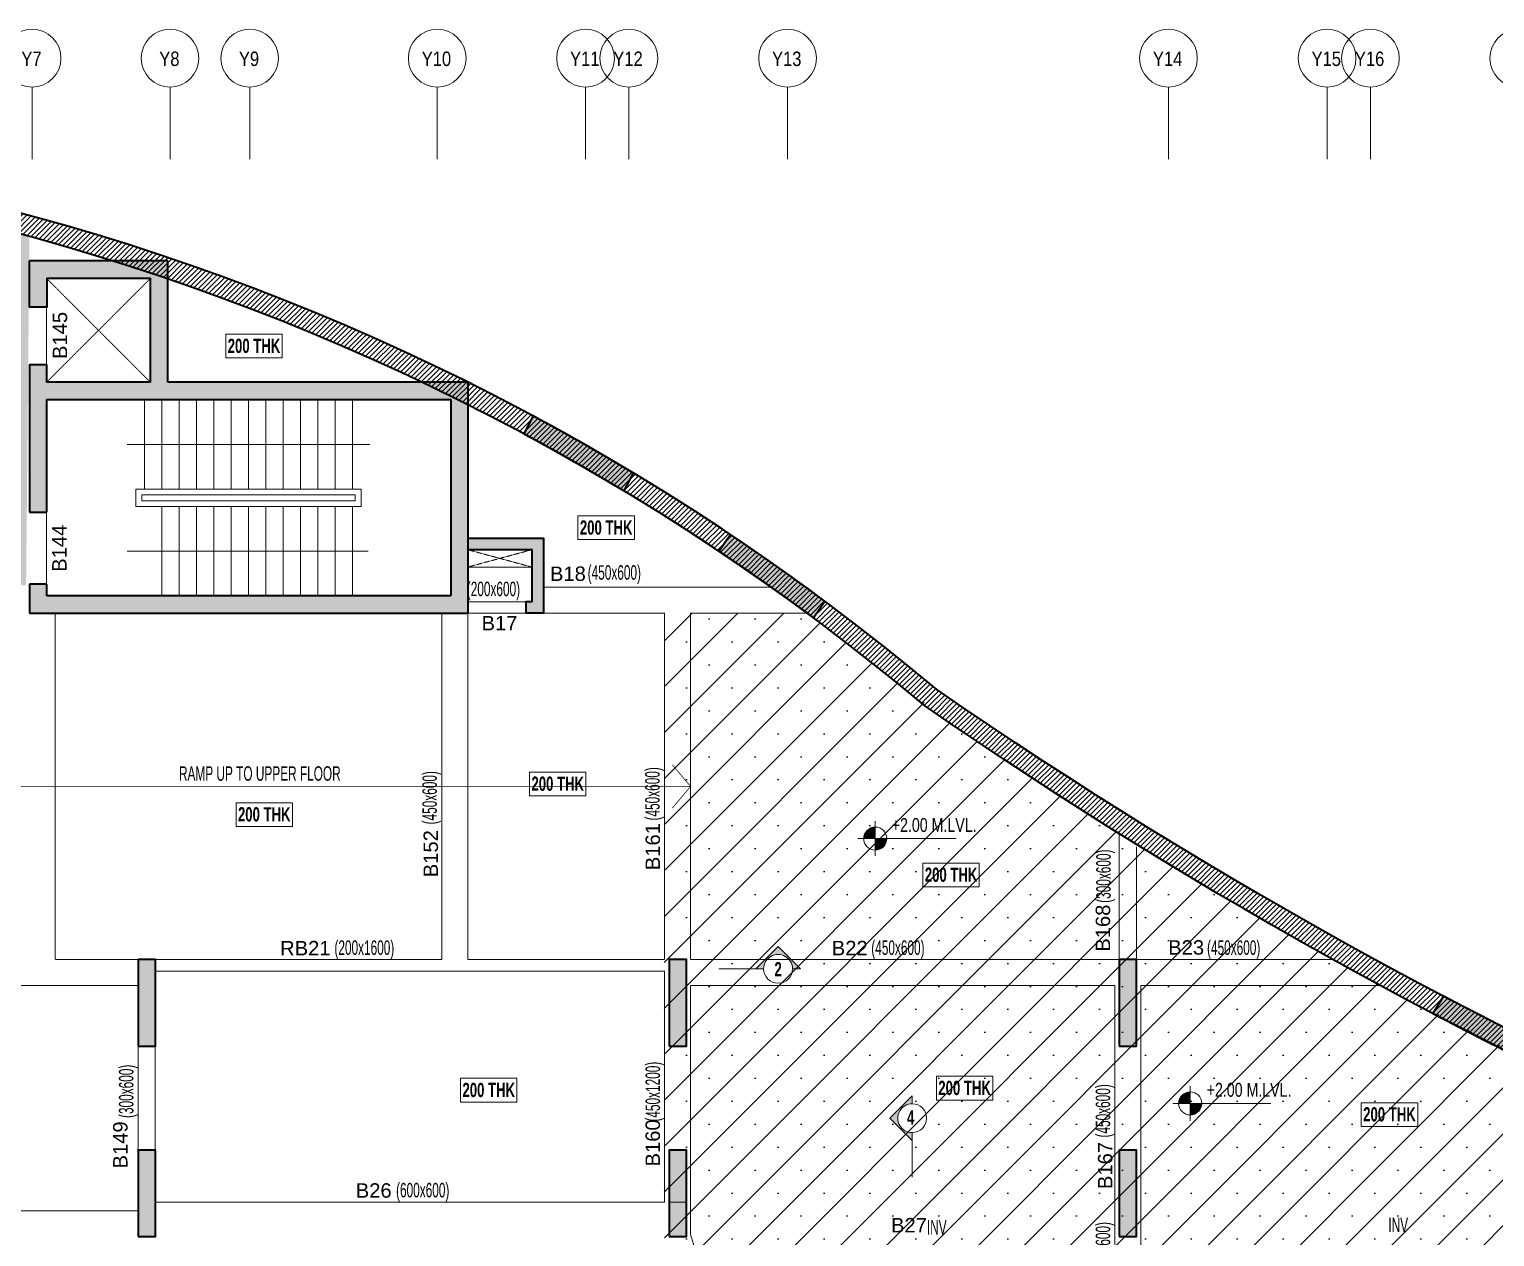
# Model space of a CAD drawing. Header units: millimetres. Extents: x -7 to 75728, y 24 to 63519.
# Drawn here: x 22064 to 47456, y 42606 to 63519 of the extents above; entities that cross this region are included whole.
import ezdxf
from ezdxf.enums import TextEntityAlignment as Align

# ---------------------------------------------------------------- set-up
doc = ezdxf.new("R2010")
doc.units = ezdxf.units.MM
doc.linetypes.add('Grid Line', pattern=[2222.5, 1270, -317.4999999999999, 317.4999999999999, -317.4999999999999])
doc.linetypes.add('HIDDEN', pattern=[0.375, 0.25, -0.125])
for name, color, linetype, lineweight in [('A-ANNO-DIMS', 8, 'Continuous', 15), ('A-DETL-MISC', 35, 'Continuous', 15), ('A-FLOR-IDEN', 11, 'Continuous', 9), ('A-GRIDS', 8, 'Continuous', 9), ('A-HIDD-ABVE', 8, 'HIDDEN', 20), ('G-____-____-DIMS', 7, 'Continuous', 9), ('G-ANNO-SYMB', 1, 'Continuous', 9), ('S-BEAM', 7, 'Continuous', 18), ('S-BEAM-IDEN', 2, 'Continuous', 9), ('S-COL HATCH', 9, 'Continuous', 0), ('S-COLS', 5, 'Continuous', 35), ('S-GRIDS', 8, 'Continuous', 9)]:
    doc.layers.add(name, color=color, linetype=linetype, lineweight=lineweight)
doc.layers.add('Beam Nos', color=7, linetype='Continuous')
doc.layers.add('HATCH', color=8, linetype='Continuous')
doc.styles.add('Arial Narrow', font='ARIALN.TTF', dxfattribs={"height": 399.9999999999996})
doc.styles.add('Dim.s & Anno.(Misc.)', font='ARIALN.TTF')
doc.styles.add('SC-BBS1', font='SansSerif')
doc.styles.add('Swis721 LtCn BT', font='swisscl.ttf', dxfattribs={"width": 0.9, "height": 233.3551617873649})
doc.styles.add('Swis721 LtCn BT_1', font='swisscl.ttf', dxfattribs={"height": 239.9999999999999})
doc.styles.add('Swis721 LtCn BT_B', font='', dxfattribs={"width": 0.9, "height": 246.9183359013865})
doc.styles.get('Swis721 LtCn BT_B').set_extended_font_data('Swis721 LtCn BT', bold=True)
doc.dimstyles.new('A-GFC-100', dxfattribs={"dimscale": 100, "dimtxt": 1.75, "dimasz": 1.5, "dimexe": 1.5, "dimexo": 0, "dimgap": 1, "dimtad": 1, "dimdsep": 46, "dimtxsty": 'Dim.s & Anno.(Misc.)', "dimblk": 'ARCHTICK', "dimcen": 0, "dimdle": 1.5, "dimclrd": 256, "dimclre": 8, "dimclrt": 6, "dimazin": 2, "dimtfac": 1, "dimtix": 1, "dimtmove": 2, "dimatfit": 3, "dimfxl": 1, "dimtolj": 1, "dimlwd": -1, "dimlwe": 9, "dimarcsym": 0})

# ---------------------------------------------------------------- blocks, each defined once
blk = doc.blocks.new('_ARCHTICK')
at = {"color": 0, "linetype": 'ByBlock', "const_width": 0.15}
blk.add_lwpolyline([(-0.5, -0.5), (0.5, 0.5)], dxfattribs=at)
blk = doc.blocks.new('Spot Elevations - M_Spot Elevation - Target Filled-23738-FIRST FLOOR  FRAMING PLAN _NTA_')
at = {"layer": 'G-____-____-DIMS'}
h = blk.add_hatch(color=256, dxfattribs=at)
edge = h.paths.add_edge_path(flags=0)
edge.add_line((1.6e-15, 0), (-1.999999999999998, 0))
edge.add_arc((-2.6e-15, 1.9e-15), 1.999999999999994, 90.00000000000023, 180.0000000000001, ccw=False)
edge.add_line((1.6e-15, 1.999999999999998), (1.6e-15, 0))
h = blk.add_hatch(color=256, dxfattribs=at)
edge = h.paths.add_edge_path(flags=0)
edge.add_line((1.6e-15, 0), (2.000000000000003, 0))
edge.add_arc((9e-15, -5.8e-15), 1.999999999999992, 269.9999999999993, 359.99999999999983, ccw=False)
edge.add_line((1.6e-15, -1.999999999999999), (1.6e-15, 0))
for p, q in [((1.9e-15, -2.999999999999999), (1.9e-15, 2.999999999999999)), ((-2.999999999999997, 0), (14, 0))]:
    blk.add_line(p, q, dxfattribs=at)
blk.add_circle((1.6e-15, 0), 2.000000000000001, dxfattribs=at)
blk = doc.blocks.new('Detail View - M_Section Head - Structural Type 1-785420-STILT FLOOR FRAMING PLAN')
at = {"layer": 'G-ANNO-SYMB'}
h = blk.add_hatch(color=9, dxfattribs=at)
edge = h.paths.add_edge_path(flags=0)
edge.add_line((-8.500000000000005, -4e-16), (-9.8556349186104, -4e-16))
edge.add_line((-9.8556349186104, 0), (-5.988771130054798, 3.866863788555649))
edge.add_line((-5.988771130054798, 3.866863788555649), (-2.121907341499162, -3.15e-14))
edge.add_line((-2.121907341499162, -3.21e-14), (-3.500000000000005, -3.77e-14))
edge.add_arc((-6.000000000000005, 1.5e-15), 2.499999999999998, 359.9999999999996, 540.0000000000001)
for p, q in [((-5.988771130054798, 3.866863788555649), (-9.8556349186104, -2.1e-15)), ((-5.988771130054798, 3.866863788555649), (-2.121907341499185, -8.5e-15)), ((-8.500000000000005, -4e-16), (-9.855634918610399, -4e-16)), ((-3.500000000000005, -8.8e-15), (-2.121907341499186, -8.8e-15))]:
    blk.add_line(p, q, dxfattribs=at)
at = {"layer": 'G-ANNO-SYMB', "color": 5}
for p, q in [((-5.988771130054798, 3.866863788555649), (-9.8556349186104, 0)), ((-2.121907341499162, -3.17e-14), (-5.988771130054798, 3.866863788555649)), ((-9.8556349186104, -4e-16), (-8.500000000000005, -4e-16)), ((-3.500000000000005, -3.77e-14), (4.242053689179703, -6e-15)), ((-3.500000000000005, -3.77e-14), (-2.121907341499162, -3.21e-14))]:
    blk.add_line(p, q, dxfattribs=at)
at = {"layer": 'G-ANNO-SYMB'}
blk.add_arc((-6.000000000000005, 1.7e-15), 2.500000000000002, 359.9999999999993, 179.9999999999996, dxfattribs=at)
at = {"layer": 'G-ANNO-SYMB', "color": 5}
for centre, radius, start, end in [((-6.000000000000005, 1.5e-15), 2.499999999999998, 359.9999999999996, 180.0000000000001), ((-6.000000000000005, 1.95e-14), 2.500000000000002, 180, 359.9999999999983)]:
    blk.add_arc(centre, radius, start, end, dxfattribs=at)
blk = doc.blocks.new('A$C89844c14')
at = {"layer": 'S-COL HATCH', "transparency": 33554687}
h = blk.add_hatch(dxfattribs=at)
h.set_pattern_fill('ANSI31', color=256, scale=500)
h.set_pattern_definition([(45, (-31243118.95039071, 21573255.04475099), (-44.19417382415922, 44.19417382415922), [])])
edge = h.paths.add_edge_path()
edge.add_line((-12641.36437787861, -10574.03004626185), (46763.39400777965, -10574.03004626185))
edge.add_line((46763.39400777965, -10574.03004626185), (50158.63604889065, -10423.83620051294))
edge.add_line((50158.63604889065, -10423.83620051294), (50158.63604889065, 18363.45195051283))
edge.add_arc((65986.83610693365, 101151.7779547721), 84287.8332837242, 235.3318360843077, 259.1763076908551, ccw=False)
edge.add_arc((-8442.753611341119, 269.379661232233), 41199.68046838963, 49.9961516128636, 101.0852321286915)
edge.add_line((-16364.17637338489, 40700.36693736166), (-15223.62516012043, 21151.17039509863))
edge.add_line((-15223.62516012043, 21151.17039509863), (-12641.36437787861, 21151.17039486021))
edge.add_line((-12641.36437787861, 21151.17039486021), (-12641.36437787861, -10574.03004626185))
edge = h.paths.add_edge_path(flags=16)
edge.add_line((-12291.36437835544, -10224.03004578501), (46755.65639505535, -10224.03004578501))
edge.add_line((46755.65639505535, -10224.03004578501), (49808.63604841381, -10088.97671297937))
edge.add_line((49808.63604841381, -10088.97671297937), (49808.63604841381, 18074.53277989477))
edge.add_arc((65986.83610427752, 101151.777949918), 84637.83327854906, 235.3207608542366, 258.9803174311657, ccw=False)
edge.add_arc((-8442.753610882908, 269.3796631880104), 40849.68046623029, 49.97334944151059, 100.6567920093794)
edge.add_line((-15996.90336217731, 40414.50658699125), (-14893.4499033913, 21501.17039509863))
edge.add_line((-14893.4499033913, 21501.17039509863), (-12291.36437835544, 21501.17039462179))
edge.add_line((-12291.36437835544, 21501.17039462179), (-12291.36437835544, -10224.03004578501))
h = blk.add_hatch(color=256, dxfattribs=at)
h.dxf.hatch_style = 1
h.paths.add_polyline_path([(9116.98672829941, 37152.32847986743), (4718.410191729665, 37152.32847986743), (4718.410191729665, 38940.81823940575, 0.0061394084809778), (3764.870239019394, 39252.32868109271), (2318.410443499685, 39252.32868109271), (2318.410355761647, 38452.32847986743), (2618.410192206502, 38452.32847986743), (2618.410192206502, 38952.32868109271), (4418.410191729665, 38952.32868109271), (4418.410191729665, 37152.32847986743), (2618.410192206502, 37152.32847986743), (2618.410192206502, 37452.32847986743), (2318.410271838307, 37452.32847986743), (2318.410166934133, 34902.32847986743), (2618.410191729665, 34902.32847986743), (2618.410191729665, 36852.32847986743), (9618.410192206504, 36852.32847986743), (9618.410192206504, 33452.32847962901), (2618.410191729665, 33452.32847962901), (2618.410191729665, 33652.32847986743), (2318.410192206502, 33652.32847986743), (2318.410192206502, 33152.32847962901), (9918.41019268334, 33152.32847962901), (9918.41019268334, 36759.98198723793, 0.005461092932289)])
h = blk.add_hatch(color=256, dxfattribs=at)
h.dxf.hatch_style = 1
h.paths.add_polyline_path([(4718.410191729665, 39252.32868109271), (3764.870239019394, 39252.32868109271, -0.0061394084809777), (4718.410191729665, 38940.81823940575)])
h = blk.add_hatch(color=256, dxfattribs=at)
h.dxf.hatch_style = 1
h.paths.add_polyline_path([(9916.488125164064, 37152.32847986743), (9116.98672829941, 37152.32847986743, -0.0054610929322891), (9918.41019268334, 36759.98198723793)])
h = blk.add_hatch(color=256, dxfattribs=at)
h.dxf.hatch_style = 1
h.paths.add_polyline_path([(11048.92116140947, 36566.86073822156), (10883.09765475243, 36258.63587787375, -0.0119099194119703), (12621.80857507884, 35269.11350852624), (12787.81885411963, 35577.68553232029, 0.011811406777988)])
h = blk.add_hatch(color=256, dxfattribs=at)
h.dxf.hatch_style = 1
h.paths.add_polyline_path([(11228.40951917693, 34451.18865903467), (9918.410194970667, 34451.16267657652), (9918.412713244557, 34251.15960171819), (11028.40955301747, 34251.18161733449), (11028.44738690555, 33351.16267636418), (10928.43067152798, 33351.18271977827), (10928.43461797759, 33152.32848249003), (11228.43530390039, 33151.15871177241), (11228.4095191732, 33351.16267636791)])
h = blk.add_hatch(color=256, dxfattribs=at)
h.dxf.hatch_style = 1
h.paths.add_polyline_path([(14465.38931171223, 34513.35306438059), (14270.55549418181, 34222.59580556676, -0.0119099194350363), (15905.50230845436, 33069.67815620452), (16100.55556829646, 33360.76290838793, 0.0118114067623344)])
h = blk.add_hatch(color=256, dxfattribs=at)
h.dxf.hatch_style = 1
h.paths.add_polyline_path([(4204.063150979578, 25652.33504745737), (4504.063152655959, 25652.33504838869), (4504.063148930669, 27152.33504838869), (4204.063146788627, 27152.33504745737)])
h = blk.add_hatch(color=256, dxfattribs=at)
h.dxf.hatch_style = 1
h.paths.add_polyline_path([(4204.063264600932, 25652.3350940235), (4504.063262552023, 25652.3350940235), (4504.063262552023, 27152.3350940235), (4204.063264600932, 27152.3350940235)])
h = blk.add_hatch(color=256, dxfattribs=at)
h.dxf.hatch_style = 1
h.paths.add_polyline_path([(13404.06315256283, 25652.33507237211), (13704.06315097958, 25652.33507307246), (13704.06314678862, 27152.33507307246), (13404.06314883753, 27152.33507237211)])
h = blk.add_hatch(color=256, dxfattribs=at)
h.dxf.hatch_style = 1
h.paths.add_polyline_path([(13404.06326432153, 25652.3350940235), (13704.06326413527, 25652.3350940235), (13704.06326413527, 27152.3350940235), (13404.06326432153, 27152.3350940235)])
h = blk.add_hatch(color=256, dxfattribs=at)
h.dxf.hatch_style = 1
h.paths.add_polyline_path([(21204.06315097958, 25652.33509332687), (21504.06315265596, 25652.3350940235), (21504.06314893067, 27152.3350940235), (21204.06314678863, 27152.33509332687)])
h = blk.add_hatch(color=256, dxfattribs=at)
h.dxf.hatch_style = 1
h.paths.add_polyline_path([(21204.06326460093, 25652.3350940235), (21504.06326255202, 25652.3350940235), (21504.06326255202, 27152.3350940235), (21204.06326460093, 27152.3350940235)])
h = blk.add_hatch(color=256, dxfattribs=at)
h.dxf.hatch_style = 1
h.paths.add_polyline_path([(28423.99673158675, 25307.0760040693), (28605.68384588138, 25607.67662080005, -0.0060300541328902), (26819.177078031, 26518.35735208914), (26637.80549352989, 26218.27875832841, 0.0060046413283246)])
h = blk.add_hatch(color=256, dxfattribs=at)
h.dxf.hatch_style = 1
h.paths.add_polyline_path([(4204.063160292804, 22352.34438299015), (4504.063158709556, 22352.34438392148), (4504.063155915588, 23852.34438392147), (4204.063156101852, 23852.34438299015)])
h = blk.add_hatch(color=256, dxfattribs=at)
h.dxf.hatch_style = 1
h.paths.add_polyline_path([(4204.063262738287, 22352.34442955628), (4504.063261155039, 22352.34442955628), (4504.063261155039, 23852.34442955628), (4204.063262738287, 23852.34442955628)])
h = blk.add_hatch(color=256, dxfattribs=at)
h.dxf.hatch_style = 1
h.paths.add_polyline_path([(13404.06315815076, 22352.34440836683), (13704.06315982714, 22352.34440860152), (13704.06315610185, 23852.34440860152), (13404.06315489113, 23852.34440836683)])
h = blk.add_hatch(color=256, dxfattribs=at)
h.dxf.hatch_style = 1
h.paths.add_polyline_path([(13404.06326292455, 22352.34442955628), (13704.06326273829, 22352.34442955628), (13704.06326273829, 23852.34442955628), (13404.06326292455, 23852.34442955628)])
h = blk.add_hatch(color=256, dxfattribs=at)
h.dxf.hatch_style = 1
h.paths.add_polyline_path([(21204.0631602928, 22352.34442885593), (21504.06315870956, 22352.34442955628), (21504.06315591559, 23852.34442955628), (21204.06315610185, 23852.34442885593)])
h = blk.add_hatch(color=256, dxfattribs=at)
h.dxf.hatch_style = 1
h.paths.add_polyline_path([(21204.06326273829, 22352.34442955628), (21504.06326115504, 22352.34442955628), (21504.06326115504, 23852.34442955628), (21204.06326273829, 23852.34442955628)])
at = {"layer": 'S-COLS'}
for p, q in [((4718.410191729665, 39252.32868109271, 5.384398549e-07), (2318.410443499685, 39252.32868109271, 3.28693309e-07)), ((4718.410191729665, 37152.32847986743, 2.087540928e-07), (4718.410191729665, 39252.32868109271, 5.384398549e-07)), ((2618.410192206502, 38952.32868109271), (4418.410191729665, 38952.32868109271, 5.384398549e-07)), ((4418.410191729665, 37152.32847986743, 2.087540928e-07), (4418.410191729665, 38952.32868109271, 5.384398549e-07)), ((4418.410191729665, 37152.32847986743, 2.087540928e-07), (2618.410192206502, 37152.32847986743)), ((9918.41019268334, 37152.32847986743), (4718.410191729665, 37152.32847986743, 2.087540928e-07)), ((9918.41019268334, 33152.32847962901), (9918.41019268334, 37152.32847986743)), ((2618.410191729665, 36852.32847986743), (9618.410192206504, 36852.32847986743)), ((2618.410191729665, 34902.32847986743), (2618.410191729665, 36852.32847986743)), ((9618.410192206504, 36852.32847986743), (9618.410192206504, 33452.32847962901)), ((2318.410192206502, 34902.32847986743), (2618.410191729665, 34902.32847986743)), ((2318.410192206502, 33652.32847986743), (2318.410192206502, 33152.32847962901)), ((2618.410191729665, 33652.32847986743), (2318.410192206502, 33652.32847986743)), ((2618.410191729665, 33452.32847962901), (2618.410191729665, 33652.32847986743)), ((9618.410192206504, 33452.32847962901), (2618.410191729665, 33452.32847962901)), ((2318.410192206502, 33152.32847962901), (9918.41019268334, 33152.32847962901))]:
    blk.add_line(p, q, dxfattribs=at)
for points, elevation in [([(-12641.36437787861, -10574.03004626185), (46763.39400777965, -10574.03004626185), (50158.63604889065, -10423.83620051294), (50158.63604889065, 18363.45195051283, -0.104418166803797), (18042.01030120998, 31828.38711067289, 0.2266855225477514), (-16364.17637338489, 40700.36693736166), (-15223.62516012043, 21151.17039509863), (-12641.36437787861, 21151.17039486021)], -9.701837e-10), ([(-12291.36437835544, -10224.03004578501), (46755.65639505535, -10224.03004578501), (49808.63604841381, -10088.97671297937), (49808.63604841381, 18074.53277989477, -0.1036025941680122), (17829.4674840942, 31549.83351107687, 0.2248253873117498), (-15996.90336217731, 40414.50658699125), (-14893.4499033913, 21501.17039509863), (-12291.36437835544, 21501.17039462179)], -3.2951e-10)]:
    blk.add_lwpolyline(points, format="xyb", close=True, dxfattribs=dict(at, elevation=elevation))
at = {"layer": 'S-COLS', "elevation": -9.924532e-10}
for points in [[(2618.410192206502, 38952.32868109271), (2618.410192206502, 38452.32847986743), (2318.410355761647, 38452.32847986743), (2318.410443499685, 39252.32868109271)], [(2618.410192206502, 37152.32847986743), (2618.410192206502, 37452.32847986743), (2318.410271838307, 37452.32847986743), (2318.410166934133, 34902.32851753757)], [(9918.410194970667, 34451.16267657652), (11228.40951917693, 34451.18865903467), (11228.4095191732, 33351.16267636791), (11228.43530390039, 33151.15871177241), (10928.43461797759, 33152.32848249003), (10928.43067152798, 33351.18271977827), (11028.44738690555, 33351.16267636418), (11028.40955301747, 34251.18161733449), (9918.412713244557, 34251.15960171819), (9918.410194970667, 34451.16267657652)]]:
    blk.add_lwpolyline(points, dxfattribs=at)
at = {"layer": 'S-COLS', "elevation": -8.166589e-10}
for points in [[(12787.81885708123, 35577.6855305396, 0.011811406798394), (11048.92116140947, 36566.86073822156), (10883.09765475243, 36258.63587787375, -0.0119099194119703), (12621.80857507884, 35269.11350852624), (12787.81885428726, 35577.68553263322)], [(14465.38931160793, 34513.35306422413), (14270.55549418181, 34222.59580556676, -0.0119099194350363), (15905.50230845436, 33069.67815620452), (16100.55556829646, 33360.76290838793, 0.0118114067829311), (14465.38930881396, 34513.35306632147)], [(26637.80548092351, 26218.27876495197, 0.0060046413709705), (28423.99673158675, 25307.0760040693), (28605.68384588138, 25607.67662080005, -0.0060300541328902), (26819.177078031, 26518.35735208914), (26637.8054930307, 26218.2787575014)]]:
    blk.add_lwpolyline(points, format="xyb", dxfattribs=at)
for points in [[(4204.063150979578, 25652.33504745737), (4504.063152655959, 25652.33504838869), (4504.063148930669, 27152.33504838869), (4204.063146788627, 27152.33504745737)], [(4204.063264600932, 25652.3350940235), (4504.063262552023, 25652.3350940235), (4504.063262552023, 27152.3350940235), (4204.063264600932, 27152.3350940235)], [(13404.06315256283, 25652.33507237211), (13704.06315097958, 25652.33507307246), (13704.06314678862, 27152.33507307246), (13404.06314883753, 27152.33507237211)], [(13404.06326432153, 25652.3350940235), (13704.06326413527, 25652.3350940235), (13704.06326413527, 27152.3350940235), (13404.06326432153, 27152.3350940235)], [(21204.06315097958, 25652.33509332687), (21504.06315265596, 25652.3350940235), (21504.06314893067, 27152.3350940235), (21204.06314678863, 27152.33509332687)], [(21204.06326460093, 25652.3350940235), (21504.06326255202, 25652.3350940235), (21504.06326255202, 27152.3350940235), (21204.06326460093, 27152.3350940235)], [(4204.063160292804, 22352.34438299015), (4504.063158709556, 22352.34438392148), (4504.063155915588, 23852.34438392147), (4204.063156101852, 23852.34438299015)], [(4204.063262738287, 22352.34442955628), (4504.063261155039, 22352.34442955628), (4504.063261155039, 23852.34442955628), (4204.063262738287, 23852.34442955628)], [(13404.06315815076, 22352.34440836683), (13704.06315982714, 22352.34440860152), (13704.06315610185, 23852.34440860152), (13404.06315489113, 23852.34440836683)], [(13404.06326292455, 22352.34442955628), (13704.06326273829, 22352.34442955628), (13704.06326273829, 23852.34442955628), (13404.06326292455, 23852.34442955628)], [(21204.0631602928, 22352.34442885593), (21504.06315870956, 22352.34442955628), (21504.06315591559, 23852.34442955628), (21204.06315610185, 23852.34442885593)], [(21204.06326273829, 22352.34442955628), (21504.06326115504, 22352.34442955628), (21504.06326115504, 23852.34442955628), (21204.06326273829, 23852.34442955628)]]:
    blk.add_lwpolyline(points, close=True, dxfattribs=at)
blk = doc.blocks.new('Grid - Type 1 Structural-6743905-9TH FLOOR LVL')
at = {"layer": 'A-GRIDS'}
blk.add_circle((0, 0), 4.000000000000003, dxfattribs=at)
blk = doc.blocks.new('A$C45bf0ae9')
at = {"layer": 'S-GRIDS', "linetype": 'Grid Line'}
for p, q in [((2364.999999999946, 41014.02994187338), (2364.999999999949, 42264.02994187338)), ((4754.999999999942, 41014.02994187338), (4754.999999999942, 42264.02994187338)), ((6134.999999999949, 41014.02994187338), (6134.999999999949, 42264.02994187338)), ((9384.999999999953, 41014.02994187338), (9384.999999999953, 42264.02994187338)), ((11954.99999999996, 41014.02994187336), (11954.99999999996, 42264.02994187336)), ((12704.99999999994, 41014.02994187336), (12704.99999999994, 42264.02994187336)), ((15454.99999999994, 41014.02994187335), (15454.99999999994, 42264.02994187336)), ((22055.00000000005, 41014.02994187335), (22055.00000000005, 42264.02994187335)), ((24805.00000000005, 41014.02994187333), (24805.00000000005, 42264.02994187333)), ((25555.00000000003, 41014.02994187333), (25555.00000000003, 42264.02994187333))]:
    blk.add_line(p, q, dxfattribs=at)
at = {"layer": 'A-GRIDS', "xscale": 124.9999999999999, "yscale": 124.9999999999999, "zscale": 124.9999999999999}
for p in [(2364.999999999942, 42764.02994187336), (4754.999999999937, 42764.02994187336), (6134.999999999945, 42764.02994187336), (9384.999999999942, 42764.02994187336), (11954.99999999995, 42764.02994187335), (12704.99999999993, 42764.02994187335), (15454.99999999993, 42764.02994187333), (22055.00000000004, 42764.02994187333), (24805.00000000003, 42764.02994187332), (25555.00000000002, 42764.02994187332), (28125.00000000003, 42764.02994187332)]:
    blk.add_blockref('Grid - Type 1 Structural-6743905-9TH FLOOR LVL', p, dxfattribs=at)
at = {"layer": 'A-GRIDS', "lineweight": 18, "char_height": 249.9999999999999, "attachment_point": 1, "style": 'Arial Narrow'}
for s, insert, width in [('Y7', (2178.597413103751, 42878.53991948889), 440.9281249999996), ('Y8', (4568.597413103744, 42878.53991948889), 440.9281249999996), ('Y9', (5948.597413103751, 42878.53991948889), 440.9281249999996), ('Y10', (9116.09741310375, 42878.53991948889), 641.3499999999995), ('Y11', (11686.09741310376, 42878.53991948887), 641.3499999999995), ('Y12', (12436.09741310373, 42878.53991948887), 641.3499999999995), ('Y13', (15186.09741310374, 42878.53991948887), 641.3499999999995), ('Y14', (21786.09741310384, 42878.53991948885), 641.3499999999995), ('Y15', (24536.09741310383, 42878.53991948885), 641.3499999999995), ('Y16', (25286.09741310382, 42878.53991948885), 641.3499999999995)]:
    blk.add_mtext(s, dxfattribs=dict(at, insert=insert, width=width))
blk = doc.blocks.new('A$Cf8d4ec59')
at = {"layer": 'A-DETL-MISC'}
for p, q in [((-5300.000001907349, -5.0067901611e-06), (-5300.000001907349, -1550.005597352982)), ((-5000.000005722046, -5.0067901611e-06), (-5000.000005722046, -1550.005597352982)), ((-4700.000005722046, -5.0067901611e-06), (-4700.000005722046, -1550.005597352982)), ((-4400.000001907349, -5.0067901611e-06), (-4400.000001907349, -1550.005597352982)), ((-4100.000001907349, -5.0067901611e-06), (-4100.000001907349, -1550.005597352982)), ((-3800.000001907349, -5.0067901611e-06), (-3800.000001907349, -1550.005597352982)), ((-3500.000005722046, -5.0067901611e-06), (-3500.000005722046, -1550.005597352982)), ((-3200.000005722046, -5.0067901611e-06), (-3200.000005722046, -1550.005597352982)), ((-2900.000001907349, -5.0067901611e-06), (-2900.000001907349, -1550.005597352982)), ((-2600.000001907349, -5.0067901611e-06), (-2600.000001907349, -1550.005597352982)), ((-2300.000001907349, -5.0067901611e-06), (-2300.000001907349, -1549.994012117386)), ((-2000.000005722046, -5.0067901611e-06), (-2000.000005722046, -1549.994012117386)), ((-1700.000005722046, -5.0067901611e-06), (-1700.000005722046, -1549.994012117386)), ((-5000.000005722046, -3400.00000500679), (-5000.000005722046, -1850.005112886429)), ((-4700.000005722046, -3400.00000500679), (-4700.000005722046, -1850.004632234573)), ((-4400.000001907349, -3400.00000500679), (-4400.000001907349, -1850.00414776802)), ((-4100.000001907349, -3400.00000500679), (-4100.000001907349, -1850.003667116165)), ((-3800.000001907349, -3400.00000500679), (-3800.000001907349, -1850.003182649612)), ((-3500.000005722046, -3400.00000500679), (-3500.000005722046, -1850.002698183059)), ((-3200.000005722046, -3400.00000500679), (-3200.000005722046, -1850.002217531204)), ((-2900.000001907349, -3400.00000500679), (-2900.000001907349, -1850.001733064651)), ((-2600.000001907349, -3400.00000500679), (-2600.000001907349, -1850.001252412796)), ((-2300.000001907349, -3400.00000500679), (-2300.000001907349, -1850.000771760941)), ((-2000.000005722046, -3400.00000500679), (-2000.000005722046, -1850.000287294388)), ((-1700.000005722046, -3400.00000500679), (-1700.000005722046, -1850.000287294388))]:
    blk.add_line(p, q, dxfattribs=at)
for points in [[(-1550.000001907348, -1549.999802827835), (-1550.000001907348, -1849.999806642532), (-5450.000005722046, -1850.005597352981), (-5450.000005722046, -1550.005597352982)], [(-1650.000001907348, -1649.999943971634), (-1650.000001907348, -1749.999940156936), (-5350.000001907349, -1750.00546002388), (-5350.000001907349, -1650.00546002388)]]:
    blk.add_lwpolyline(points, close=True, dxfattribs=at)
at = {"layer": 'A-ANNO-DIMS', "ltscale": 500}
for points in [[(-1400.000001907348, -775.0005238056183), (-5600.001485824584, -774.9584209918976)], [(-5599.998933792114, -2624.961293458939), (-1424.103029251098, -2625.000146150589)]]:
    blk.add_leader(points, dimstyle='A-GFC-100', override={"dimasz": 0.002, "dimtad": 0, "dimfxl": 0.18, "dimarcsym": 1}, dxfattribs=at)

msp = doc.modelspace()

# ---------------------------------------------------------------- hatches: boundary and pattern name
at = {"layer": 'HATCH'}
h = msp.add_hatch(dxfattribs=at)
h.set_pattern_fill('TRIANG', color=9, scale=1500)
h.set_pattern_definition([(60, (-31343265.6840891, 21493490.91166776), (-281.2499994554893, 487.1392893143734), [281.25, -281.25]), (120, (-31343265.6840891, 21493490.91166776), (-562.4999994554892, 3.143734856e-07), [281.2499999999996, -281.2499999999996]), (0, (-31343406.3090891, 21493734.48131226), (281.25, 487.139289), [281.25, -281.25])])
edge = h.paths.add_edge_path()
edge.add_line((11951.97802809037, 36004.71767070746), (7456.259455574384, 36004.71767071491))
edge.add_line((7456.259455574384, 36004.71767071491), (7456.259455574384, 41755.88513461357))
edge.add_line((7456.259455574384, 41755.88513461357), (4854.173930538525, 41755.8851350904))
edge.add_line((4854.173930538525, 41755.8851350904), (3748.379466881683, 60709.34644963449))
edge.add_line((3748.379466881683, 60709.34644963449), (3750.720471752515, 60669.22132698303))
edge.add_line((3750.720471752515, 60669.22132698303), (6792.377122191419, 61123.77174436158))
edge.add_line((6792.377122191419, 61123.77174436158), (9868.634865341415, 61348.39938974982))
edge.add_line((9868.634865341415, 61348.39938974982), (12934.63805372052, 61341.25073493874))
edge.add_line((12934.63805372052, 61341.25073493874), (15975.57580487587, 61118.53159303074))
edge.add_line((15975.57580487587, 61118.53159303074), (22066.46461114817, 59931.54239755726))
edge.add_line((22066.46461114817, 59931.54239755726), (22008.38880585291, 53886.91351603945))
edge.add_line((22008.38880585291, 53886.91351603945), (16597.82943185203, 53854.70363850003))
edge.add_line((16597.82943185203, 53854.70363850003), (16597.8294346013, 47405.89676957434))
edge.add_line((16597.8294346013, 47405.89676957434), (16167.53729960479, 47404.71024962371))
edge.add_line((16167.53729960479, 47404.71024962371), (16151.68698556878, 46654.71024960881))
edge.add_line((16151.68698556878, 46654.71024960881), (14583.70752387651, 46654.71080582445))
edge.add_line((14583.70752387651, 46654.71080582445), (14583.70752387278, 43354.7204186455))
edge.add_line((14583.70752387278, 43354.7204186455), (14583.70752387278, 43354.71958513414))
edge.add_line((14583.70752387278, 43354.71958513414), (14574.57138461031, 42604.71958513787))
edge.add_line((14574.57138461031, 42604.71958513787), (14592.84366316878, 36454.71767067394))
h = msp.add_hatch(dxfattribs=at)
h.set_pattern_fill('SACNCR', color=256, scale=6000)
h.set_pattern_definition([(45, (-31343265.6840891, 21493490.91166776), (-397.747564417433, 397.747564417433), []), (45, (-31342867.9365231, 21493490.91166776), (-397.747564417433, 397.747564417433), [0, -562.5])])
h.paths.add_polyline_path([(35540.2616247625, 53404.7036397033), (36676.93818640494, 52539.00595164901), (38313.91029684775, 51300.47088151654), (39776.76922023454, 50332.91471638387), (41214.21121294953, 49423.78451962253), (42541.63156423129, 48619.52682963988), (43704.0859796942, 47942.14428202292), (45400.16248101153, 46997.43900205424), (50068.79734416836, 44650.50036720043), (52087.31886593409, 43744.19347239888), (53732.32942867064, 43052.00038131183), (57249.79791217454, 41705.88509278974), (33340.89976472565, 41705.88509278974), (33062.65765319549, 42604.71958513415), (33072.82945527666, 53405.87341041719)])

# ---------------------------------------------------------------- linework, layer by layer
at = {"layer": 'A-FLOR-IDEN', "color": 8, "flags": 128}
for points in [[(26446.42788393953, 58238.04418868055), (26446.42788393953, 57826.21879185593), (25468.92788393953, 57826.21879185593), (25468.92788393953, 58238.04418868055)], [(26446.42788393953, 58238.04418868055), (26446.42788393953, 57826.21879185593), (25468.92788393953, 57826.21879185593), (25468.92788393953, 58238.04418868055)], [(32549.06591090345, 55091.23706458738), (32549.06591090345, 54679.41166776275), (31571.56591090345, 54679.41166776275), (31571.56591090345, 55091.23706458738)], [(32549.06591090345, 55091.23706458738), (32549.06591090345, 54679.41166776275), (31571.56591090345, 54679.41166776275), (31571.56591090345, 55091.23706458738)], [(38525.92788393953, 49078.04418868056), (38525.92788393953, 48666.21879185593), (37548.42788393953, 48666.21879185593), (37548.42788393953, 49078.04418868056)], [(38525.92788393953, 49078.04418868056), (38525.92788393953, 48666.21879185593), (37548.42788393953, 48666.21879185593), (37548.42788393953, 49078.04418868056)], [(30514.42788393953, 45349.54418868055), (30514.42788393953, 44937.71879185593), (29536.92788393953, 44937.71879185593), (29536.92788393953, 45349.54418868055)], [(30514.42788393953, 45349.54418868055), (30514.42788393953, 44937.71879185593), (29536.92788393953, 44937.71879185593), (29536.92788393953, 45349.54418868055)], [(38759.42788393953, 45385.04418868055), (38759.42788393953, 44973.21879185593), (37781.92788393953, 44973.21879185593), (37781.92788393953, 45385.04418868055)], [(38759.42788393953, 45385.04418868055), (38759.42788393953, 44973.21879185593), (37781.92788393953, 44973.21879185593), (37781.92788393953, 45385.04418868055)], [(46121.92788393953, 44927.54418868055), (46121.92788393953, 44515.71879185593), (45144.42788393952, 44515.71879185593), (45144.42788393952, 44927.54418868055)], [(46121.92788393953, 44927.54418868055), (46121.92788393953, 44515.71879185593), (45144.42788393952, 44515.71879185593), (45144.42788393952, 44927.54418868055)]]:
    msp.add_lwpolyline(points, close=True, dxfattribs=at)
at = {"layer": 'A-FLOR-IDEN', "color": 8, "elevation": 6.797408171e-07, "flags": 128}
for points in [[(31709.92790578463, 50654.17332115626), (31709.92790578463, 50242.34792433163), (30732.42790578463, 50242.34792433163), (30732.42790578463, 50654.17332115626)], [(31709.92790578463, 50654.17332115626), (31709.92790578463, 50242.34792433163), (30732.42790578463, 50242.34792433163), (30732.42790578463, 50654.17332115626)], [(26623.92790578463, 50123.67332115625), (26623.92790578463, 49711.84792433163), (25646.42790578463, 49711.84792433163), (25646.42790578463, 50123.67332115625)], [(26623.92790578463, 50123.67332115625), (26623.92790578463, 49711.84792433163), (25646.42790578463, 49711.84792433163), (25646.42790578463, 50123.67332115625)]]:
    msp.add_lwpolyline(points, close=True, dxfattribs=at)
at = {"layer": 'A-HIDD-ABVE', "linetype": 'HIDDEN'}
for p, q in [((22362.17649153405, 59205.8736113072, -1.3217722e-09), (24162.17649334454, 57405.87340779459, -1.3217722e-09)), ((22362.17649382138, 57405.87340779459, -1.3217719e-09), (24162.17649105721, 59205.87360673255, 5.381105355e-07)), ((29662.17649201088, 54204.70276606685, -1.3217722e-09), (30772.17585234501, 54504.72654526165, -1.3217722e-09)), ((29662.18294594594, 54504.70452972358, -1.3217722e-09), (30772.18573505216, 54204.7522535347, -1.3178889e-09))]:
    msp.add_line(p, q, dxfattribs=at)
at = {"layer": 'S-BEAM'}
for p, q in [((22362.17649105721, 58704.703637185, -1.3217722e-09), (22362.17651620292, 57704.70364321997, -1.3217722e-09)), ((22362.17649105721, 55154.70364303371, -1.3217722e-09), (22362.17651620292, 53904.70364303371, -1.3217722e-09)), ((29662.18695001089, 54204.70559277615, -1.3259082e-09), (30772.18846232602, 54204.75151655307, -1.3217722e-09))]:
    msp.add_line(p, q, dxfattribs=at)
at = {"layer": 'S-BEAM', "linetype": 'HIDDEN'}
for p, q in [((30972.19763636001, 53854.70760429134, -1.3217722e-09), (34921.5680989229, 53854.70760430624, -1.3217722e-09)), ((29662.17649201088, 53604.70760429135, -1.3217722e-09), (30672.38992688962, 53604.72760903692, -1.3217722e-09)), ((22512.17651594215, 47404.71025449639, 6.784172151e-07), (22512.17651566648, 53404.70364179319, 6.783402254e-07)), ((29212.17651641899, 47404.71025449639, 6.784172151e-07), (29212.17651614331, 53404.70364177829, 6.783402254e-07)), ((29662.17651641898, 47404.71025449639, 6.784172151e-07), (29662.17651614332, 53404.70364179319, 6.783402254e-07)), ((33072.82945554861, 47404.71027441179, -1.0726436e-09), (33072.82945527666, 53405.87341041719, -1.1496483e-09)), ((33522.82945528039, 53404.7036397033), (35540.2616247625, 53404.7036397033)), ((33522.82945554861, 47404.71027441179, -1.0726436e-09), (33522.82945527666, 53404.70363970703, -1.1496333e-09)), ((40951.68698072217, 47407.04983401528, -2.3005787e-09), (40951.6869806216, 49635.70769181704, -2.329176e-09)), ((41251.68709648185, 47407.04983401528, -1.5543074e-09), (41251.68709642969, 49356.41716599693, -1.5713157e-09)), ((22512.17651593842, 47404.71024961999), (23951.68698072591, 47404.71024961626)), ((33522.82945555233, 47404.71024961253), (40951.6869807259, 47404.71024961626)), ((41251.68709648185, 47404.71024961626), (44653.42909616762, 47404.71024961626)), ((24252.1149470114, 47204.71024961254), (33072.82945557469, 47204.71024961254)), ((16447.83404178702, 46954.71024961626), (23947.41067617916, 46954.71024961626)), ((33522.82945557468, 46954.71024961253), (40872.8294549153, 46954.71024961253)), ((33522.82945574977, 42639.91813819339, -1.0115036e-09), (33522.82945557468, 46954.71024960881, -1.0668694e-09)), ((40872.82945491158, 42155.88509277483, -1.4129938e-09), (40872.82945491158, 46954.71024961253, -1.0668694e-09)), ((41322.82945497864, 46954.71024960136), (45474.80331953027, 46954.71024961253)), ((41322.82945510529, 42155.88509278228, -1.0089838e-09), (41322.8294549749, 46954.71024960136, -1.0508536e-09)), ((23947.41055729025, 44105.88930885722, -1.0671584e-09), (23952.11494906031, 45905.87997334307, -1.0671584e-09)), ((24247.41055729025, 44105.88930978855, -1.0671584e-09), (24247.41055993148, 45905.88006056702, -1.0671584e-09)), ((24252.11494561442, 43204.71958513414), (33072.82945573487, 43204.71958513414)), ((33147.40619772457, 43204.71958513786), (33447.82945995563, 43204.71958513786)), ((23947.41067617916, 43054.71958512669), (16447.83403992437, 43054.71958513415)), ((33522.82945574977, 42639.91813819711, -1.1438201e-09), (33672.66613619932, 42155.88509277856, -1.1116888e-09))]:
    msp.add_line(p, q, dxfattribs=at)
at = {"layer": 'S-BEAM', "ltscale": 250000}
for p, q in [((29662.17649429821, 53404.70363969958, -1.3217722e-09), (33072.82945527666, 53404.7036397033)), ((24251.68709648185, 47404.71024961626), (29212.17651641899, 47404.71024961253)), ((29662.17651641898, 47404.71024961253), (33072.82945555233, 47404.71024961253)), ((33072.82945573487, 43204.71958513414, -1.0187509e-09), (33072.82945555606, 47204.71024961254, -1.0700773e-09))]:
    msp.add_line(p, q, dxfattribs=at)
at = {"layer": 'S-BEAM', "const_width": 12.5}
for points, elevation in [([(33206.4717131012, 50029.70695705941), (33522.82945541077, 50404.7069570594), (33206.4717131012, 50779.70695705941)], -1.1111385e-09), ([(18668.32636012667, 50404.71314111954), (33522.82945541077, 50404.71314111954)], -2.506905e-10)]:
    msp.add_lwpolyline(points, dxfattribs=dict(at, elevation=elevation))

# ---------------------------------------------------------------- block references
at = {"layer": 'Beam Nos'}
msp.add_blockref('A$C45bf0ae9', (19747.62342884921, 20254.7143725962), dxfattribs=at)
at = {"layer": 'G-____-____-DIMS', "xscale": 99.99999999999991, "yscale": 99.99999999999991, "zscale": 99.99999999999991}
for p in [(36723.15402769827, 49501.42398489496, -1.5022638e-09), (42179.65402769827, 44914.92398489495, -1.5022638e-09)]:
    msp.add_blockref('Spot Elevations - M_Spot Elevation - Target Filled-23738-FIRST FLOOR  FRAMING PLAN _NTA_', p, dxfattribs=at)
at = {"layer": 'G-ANNO-SYMB', "extrusion": (0, 0, -1), "xscale": 99.99999999999991, "yscale": 99.99999999999991, "zscale": 99.99999999999991}
msp.add_blockref('Detail View - M_Section Head - Structural Type 1-785420-STILT FLOOR FRAMING PLAN', (-34439.01816272521, 47245.41167294463, 1.1459779e-09), dxfattribs=at)
at = {"layer": 'G-ANNO-SYMB', "extrusion": (0, 0, -1), "xscale": 99.99999999999991, "yscale": 99.99999999999991, "zscale": 99.99999999999991, "rotation": 270}
msp.add_blockref('Detail View - M_Section Head - Structural Type 1-785420-STILT FLOOR FRAMING PLAN', (-37362.44018747442, 44058.98491515076), dxfattribs=at)
at = {"layer": 'S-BEAM-IDEN'}
msp.add_blockref('A$Cf8d4ec59', (29362.18097227596, 57104.70364232218, -1.2429527e-09), dxfattribs=at)
at = {"layer": 'S-COL HATCH', "color": 4}
msp.add_blockref('A$C89844c14', (19747.62383392983, 20254.71473999178), dxfattribs=at)

# ---------------------------------------------------------------- texts
at = {"layer": 'A-FLOR-IDEN', "color": 1, "char_height": 246.9183359013865, "width": 1154.999999999998, "attachment_point": 2, "line_spacing_factor": 0.9642671421142559, "style": 'Swis721 LtCn BT_B'}
for insert in [(25957.67788393953, 58160.00220712131), (25957.67788393953, 58160.00220712131), (32060.31591090344, 55013.19508302813), (32060.31591090344, 55013.19508302813), (31221.17790578463, 50576.13133959701, 6.796665251e-07), (31221.17790578463, 50576.13133959701, 6.796665251e-07), (26135.17790578463, 50045.63133959701, 6.796665251e-07), (26135.17790578463, 50045.63133959701, 6.796665251e-07), (38037.17788393953, 49000.00220712131), (38037.17788393953, 49000.00220712131), (30025.67788393953, 45271.50220712131), (30025.67788393953, 45271.50220712131), (38270.67788393953, 45307.00220712131), (38270.67788393953, 45307.00220712131), (45633.17788393953, 44849.5022071213), (45633.17788393953, 44849.5022071213)]:
    msp.add_mtext('200 THK', dxfattribs=dict(at, insert=insert))
at = {"layer": 'Beam Nos', "color": 3, "style": 'SC-BBS1'}
for s, p in [('B145', (22794.78510913782, 58215.94679700067, -1.1459779e-09)), ('B144', (22784.94855178677, 54530.29121716922)), ('B152', (29220.83000347921, 49240.21577184876, -1.1459779e-09)), ('B161', (33067.12387952366, 49362.19385545557, -1.5541164e-09)), ('B168', (40867.33710561849, 47950.3639579252, -1.5263504e-09)), ('B149', (23840.58956844889, 44195.46796291551, -1.1459779e-09)), ('B160', (33067.12387952366, 44230.62618826558, -1.5541164e-09)), ('B167', (40906.50106911145, 43839.07845146065, -1.5263504e-09))]:
    msp.add_text(s, height=250, rotation=90, dxfattribs=at).set_placement(p, align=Align.BOTTOM_CENTER)
for s, p in [('B18', (31396.76774908759, 53889.35696106633, -1.1459779e-09)), ('B17', (30211.76774908759, 53032.85696106633, -1.1459779e-09)), ('B23', (42110.02812300407, 47416.2209336855)), ('RB21', (26846.69554100715, 47403.63207942849)), ('B22', (36280.31631827139, 47405.49066481595)), ('B26', (28031.82985531323, 43207.00000033384)), ('B27', (37306.34272358351, 42604.8972394005))]:
    msp.add_text(s, height=250, dxfattribs=at).set_placement(p, align=Align.BOTTOM_CENTER)
at = {"layer": 'G-____-____-DIMS', "char_height": 239.9999999999999, "width": 1683.880654475457, "attachment_point": 1, "line_spacing_factor": 0.970125592708619, "style": 'Swis721 LtCn BT_1'}
for insert in [(37008.53708833613, 49857.03403230986, -1.5022638e-09), (42465.03708833613, 45270.53403230985, -1.5022638e-09)]:
    msp.add_mtext('+2.00 M.LVL.', dxfattribs=dict(at, insert=insert))
at = {"layer": 'G-ANNO-SYMB', "color": 5, "char_height": 246.9183359013865, "width": 329.9999999999996, "attachment_point": 2, "line_spacing_factor": 0.9642671421142559, "style": 'Swis721 LtCn BT_B'}
for s, insert in [('2', (35039.37433872902, 47361.85797298183, -1.1459779e-09)), ('4', (37335.81591090345, 44794.91166776275))]:
    msp.add_mtext(s, dxfattribs=dict(at, insert=insert))
at = {"layer": 'S-BEAM-IDEN', "style": 'Swis721 LtCn BT', "width": 0.8}
for s, rotation, p in [('(450x600)', 359.9999999999997, (31739.86301502742, 53986.21011122918, -1.5621085e-09)), ('(200x600)', 359.9999999999997, (29644.88455470436, 53700.83586870363, -0.043657844796375)), ('RAMP UP TO UPPER FLOOR', 359.9999999999997, (24657.41860348888, 50504.11756579807)), ('(450x600)', 90.00000000000031, (29125.34329375782, 49747.44169454878, 6.782839191e-07)), ('(450x600)', 90.00000000000031, (32985.99623288744, 49815.46268432071, -1.2059397e-09)), ('(300x600)', 90.00000000000031, (40802.00990049698, 48389.16598633161, -1.2467075e-09)), ('(200x1600)', 359.9999999999997, (27351.23230112501, 47488.04358807808, -1.1164444e-09)), ('(450x600)', 359.9999999999997, (36653.71524252527, 47488.04358294835)), ('(450x600)', 359.9999999999997, (42471.87044497736, 47488.04358294835)), ('(300x600)', 90.00000000000031, (23867.57733724424, 44662.53523953488)), ('(450x1200)', 90.00000000000031, (32992.99623288744, 44599.88782463452, -1.2059397e-09)), ('(450x600)', 90.00000000000031, (40792.99623223551, 44324.03526893487, -1.2059397e-09)), ('(600x600)', 359.9999999999997, (28419.50148343824, 43288.05291846251)), ('INV', 359.9999999999997, (45613.77571220107, 42685.98952622941)), ('INV', 359.9999999999997, (37617.77571219736, 42644.15503387009, -1.3338058e-09)), ('(450x1600)', 90.00000000000031, (40792.99623223551, 41823.41439961126, -1.2059397e-09))]:
    msp.add_text(s, height=250, rotation=rotation, dxfattribs=at).set_placement(p)

doc.saveas('drawing.dxf')
